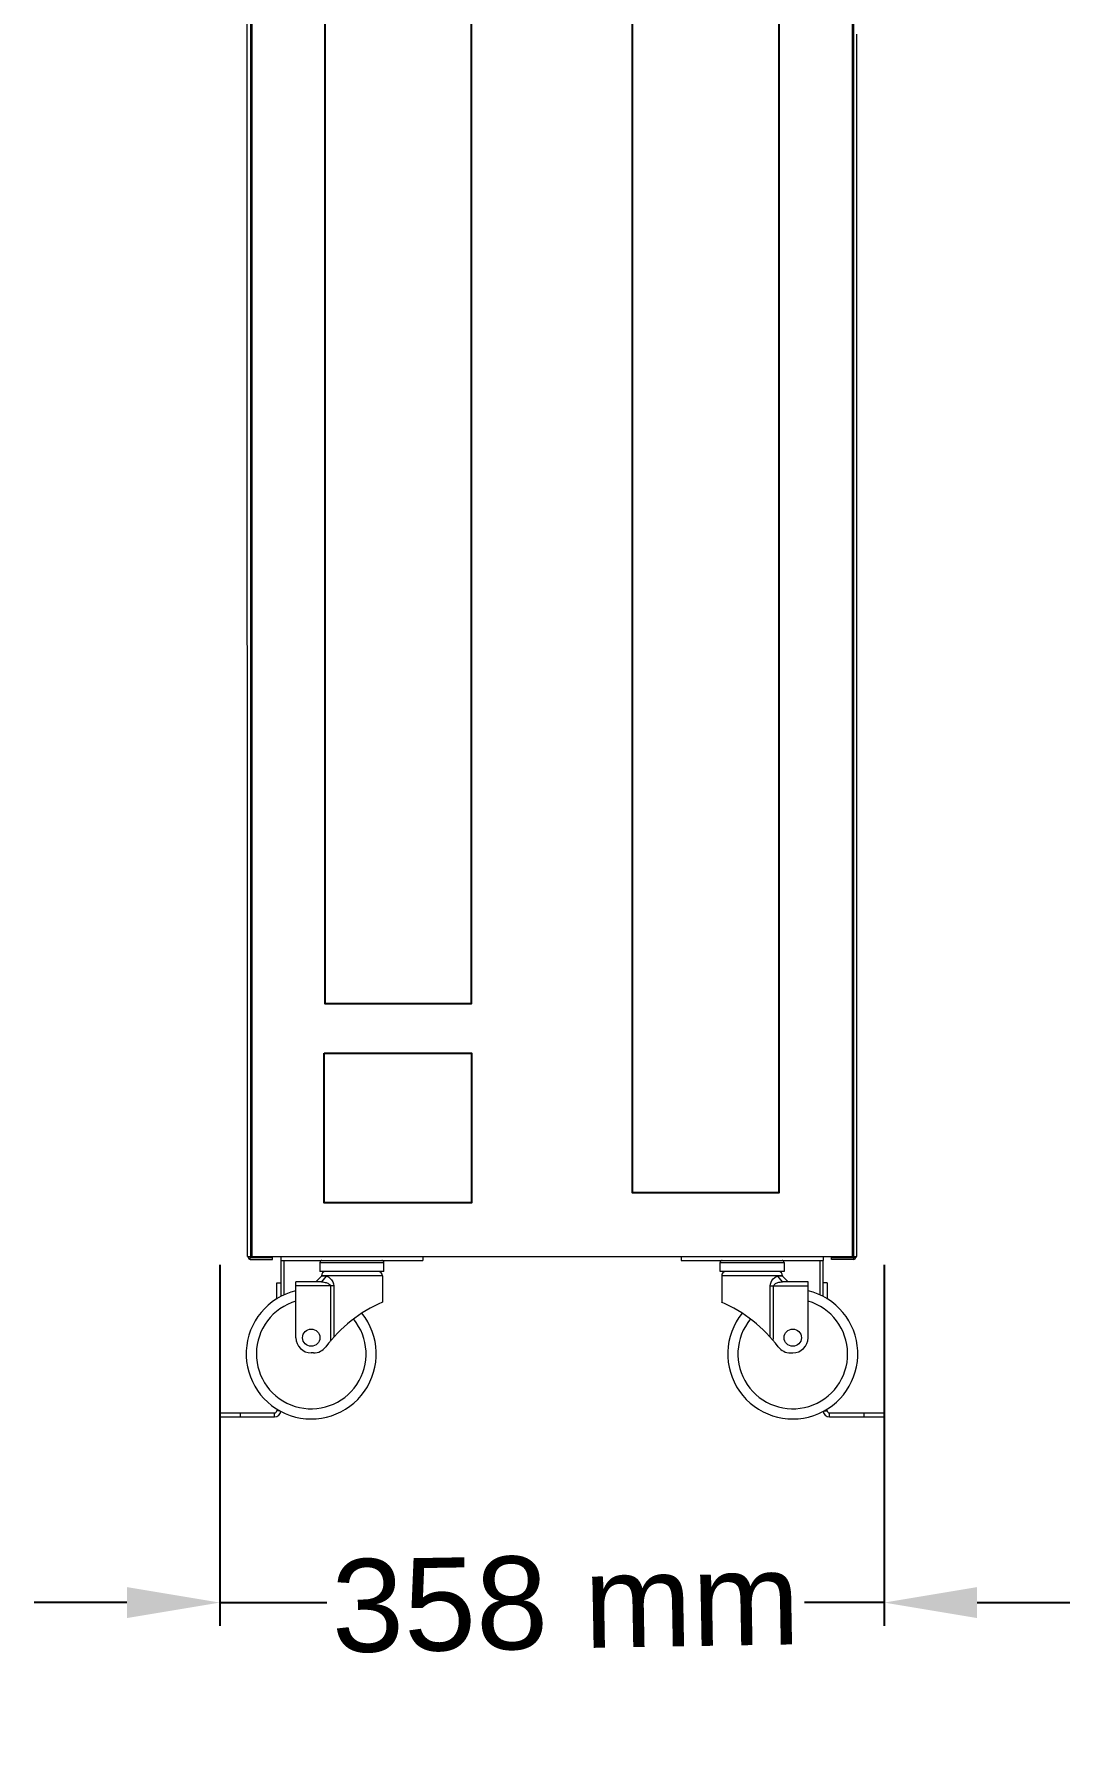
# Model space of a CAD drawing. Header units: millimetres. Extents: x -10 to 46, y -18 to 125.
# Drawn here: x -10 to 45.8, y -17.6 to 74.5 of the extents above; entities that cross this region are included whole.
import ezdxf

# ---------------------------------------------------------------- set-up
doc = ezdxf.new("R2010")
doc.units = ezdxf.units.MM
for name, color, linetype in [('20KMB2_0', 7, 'Continuous'), ('8059_4__0', 7, 'Continuous'), ('BOT-BAR_0', 7, 'Continuous'), ('BOTTOM_BATTERY_0', 7, 'Continuous'), ('LEFT-BOARD_0', 7, 'Continuous'), ('PRT0014_0', 7, 'Continuous'), ('RIGHT-BOARD_0', 7, 'Continuous')]:
    doc.layers.add(name, color=color, linetype=linetype)
doc.styles.get("Standard").update_dxf_attribs({"font": 'arial.ttf'})
doc.dimstyles.new('ISO-25', dxfattribs={"dimtxt": 2.5, "dimasz": 2.5, "dimexe": 1.25, "dimexo": 0.625, "dimtad": 1, "dimtxsty": 'Standard', "dimcen": 2.5, "dimadec": 0, "dimazin": 0, "dimtfac": 1, "dimtmove": 0, "dimatfit": 3, "dimfxl": 1, "dimarcsym": 0})

# ---------------------------------------------------------------- blocks, each defined once
blk = doc.blocks.new('*D5')
at = {"color": 0, "lineweight": -2, "transparency": 16777216}
for p, q in [((0, 8.191), (0, -11.25)), ((35.796, 8.191), (35.796, -11.25)), ((-5, -10), (-10, -10)), ((0, -10), (5.763, -10)), ((35.796, -10), (31.506, -10)), ((40.796, -10), (45.796, -10))]:
    blk.add_line(p, q, dxfattribs=at)
at = {"color": 0, "transparency": 16777216}
for points in [[(-5, -9.167), (-5, -10.833), (0, -10)], [(40.796, -9.167), (40.796, -10.833), (35.796, -10)]]:
    blk.add_solid(points, dxfattribs=at)
at = {"layer": 'Defpoints', "color": 0, "transparency": 16777216}
for p in [(0, 8.816), (35.796, 8.816), (35.796, -10)]:
    blk.add_point(p, dxfattribs=at)
at = {"color": 0, "lineweight": 18, "transparency": 16777216, "insert": (18.635, -10), "char_height": 5, "attachment_point": 5, "rotation": 1}
blk.add_mtext('358 mm', dxfattribs=at)

msp = doc.modelspace()

# ---------------------------------------------------------------- linework, layer by layer
at = {"color": 7}
for points in [[(5.672, 97.141), (13.55, 97.141), (13.55, 22.258), (5.672, 22.258)], [(22.239, 86.95), (30.117, 86.95), (30.117, 12.067), (22.239, 12.067)], [(5.624, 19.588), (13.558, 19.588), (13.558, 11.53), (5.624, 11.53)]]:
    msp.add_lwpolyline(points, close=True, dxfattribs=at)
at = {"layer": '20KMB2_0', "color": 0, "linetype": 'ByBlock', "lineweight": 18}
for p, q in [((1.48, 74.483), (1.478, 124.895)), ((1.649, 124.651), (1.649, 74.483)), ((1.723, 124.66), (1.723, 74.483)), ((34.073, 124.66), (34.073, 74.484)), ((34.147, 124.651), (34.147, 74.484)), ((1.484, 8.648), (1.481, 74.483)), ((1.649, 74.483), (1.648, 8.648)), ((1.723, 74.483), (1.723, 8.648)), ((34.073, 74.484), (34.074, 8.648)), ((34.147, 74.484), (34.148, 8.648)), ((34.312, 8.648), (34.315, 74.484))]:
    msp.add_line(p, q, dxfattribs=at)
at = {"layer": '8059_4__0', "color": 0, "linetype": 'ByBlock', "lineweight": 18}
for p, q in [((1.533, 8.648), (1.533, 8.593)), ((3.284, 8.648), (3.284, 8.429)), ((3.284, 8.429), (10.947, 8.429)), ((5.391, 8.32), (8.84, 8.32)), ((5.391, 8.32), (5.391, 7.827)), ((8.84, 7.827), (8.84, 8.32)), ((10.947, 8.648), (10.947, 8.429)), ((24.849, 8.648), (24.849, 8.429)), ((24.849, 8.429), (32.512, 8.429)), ((26.957, 8.32), (30.405, 8.32)), ((26.957, 7.827), (26.957, 8.32)), ((30.405, 8.32), (30.405, 7.827)), ((32.512, 8.648), (32.512, 8.429)), ((5.172, 7.28), (5.473, 7.581)), ((8.84, 7.827), (5.391, 7.827)), ((8.757, 7.608), (5.473, 7.608)), ((5.473, 7.608), (5.473, 7.581)), ((5.728, 7.581), (5.473, 7.581)), ((5.728, 7.581), (5.474, 7.28)), ((5.728, 7.581), (5.796, 7.567)), ((5.796, 7.567), (5.872, 7.528)), ((5.872, 7.528), (5.949, 7.465)), ((5.949, 7.465), (6.022, 7.382)), ((6.022, 7.382), (6.082, 7.282)), ((8.757, 7.608), (8.757, 6.185)), ((30.405, 7.827), (26.957, 7.827)), ((30.323, 7.608), (27.039, 7.608)), ((27.039, 7.608), (27.039, 6.185)), ((29.75, 7.346), (29.816, 7.433)), ((29.816, 7.433), (29.895, 7.507)), ((29.895, 7.507), (29.981, 7.56)), ((29.981, 7.56), (30.068, 7.581)), ((30.323, 7.581), (30.068, 7.581)), ((30.322, 7.28), (30.068, 7.581)), ((30.323, 7.608), (30.323, 7.581)), ((30.624, 7.28), (30.323, 7.581)), ((5.474, 7.28), (4.105, 7.28)), ((4.105, 4.269), (4.105, 7.28)), ((6.136, 7.061), (4.105, 7.061)), ((5.474, 7.28), (5.546, 7.275)), ((5.546, 7.275), (5.611, 7.264)), ((5.611, 7.264), (5.671, 7.25)), ((5.671, 7.25), (5.725, 7.234)), ((5.725, 7.234), (5.773, 7.216)), ((5.773, 7.216), (5.817, 7.198)), ((5.817, 7.198), (5.855, 7.178)), ((5.855, 7.178), (5.888, 7.157)), ((5.888, 7.157), (5.916, 7.135)), ((5.916, 7.135), (5.938, 7.112)), ((5.938, 7.112), (5.952, 7.086)), ((5.952, 7.086), (5.957, 7.061)), ((5.957, 7.061), (5.957, 4.089)), ((6.082, 7.282), (6.123, 7.172)), ((6.123, 7.172), (6.136, 7.061)), ((6.136, 7.061), (6.136, 4.295)), ((29.66, 7.061), (29.669, 7.154)), ((29.66, 7.061), (31.691, 7.061)), ((29.66, 4.295), (29.66, 7.061)), ((29.669, 7.154), (29.699, 7.251)), ((29.699, 7.251), (29.75, 7.346)), ((29.839, 7.061), (29.844, 7.086)), ((29.839, 4.216), (29.839, 7.061)), ((29.844, 7.086), (29.858, 7.112)), ((29.858, 7.112), (29.88, 7.136)), ((29.88, 7.136), (29.909, 7.158)), ((29.909, 7.158), (29.942, 7.179)), ((29.942, 7.179), (29.98, 7.198)), ((29.98, 7.198), (30.023, 7.217)), ((30.023, 7.217), (30.072, 7.234)), ((30.072, 7.234), (30.126, 7.251)), ((30.126, 7.251), (30.186, 7.265)), ((30.186, 7.265), (30.251, 7.275)), ((30.251, 7.275), (30.322, 7.28)), ((31.691, 7.28), (30.322, 7.28)), ((31.691, 4.269), (31.691, 7.28)), ((29.771, 4.168), (29.839, 4.216)), ((5.051, 3.448), (4.926, 3.448)), ((30.745, 3.448), (30.87, 3.448))]:
    msp.add_line(p, q, dxfattribs=at)
for centre in [(4.926, 4.269), (30.87, 4.269)]:
    msp.add_circle(centre, 0.465, dxfattribs=at)
for centre, radius, start, end in [((5.501, 8.32), 0.109, 90.00508, 180), ((8.73, 8.32), 0.109, 0, 89.99492), ((27.066, 8.32), 0.109, 90.00508, 180), ((30.295, 8.32), 0.109, 0, 89.99492), ((5.692, 7.608), 0.219, 90, 180), ((8.539, 7.608), 0.219, 0, 90), ((27.258, 7.608), 0.219, 90, 180), ((30.104, 7.608), 0.219, 0, 90), ((4.926, 3.394), 3.503, 103.56857, 38.85002), ((30.87, 3.394), 3.503, 141.14998, 76.43143), ((4.926, 3.394), 2.956, 106.16069, 39.54149), ((11.846, -0.86), 7.692, 113.67169, 142.95105), ((23.95, -0.86), 7.692, 37.04895, 66.32831), ((30.87, 3.394), 2.956, 140.45851, 73.83931), ((4.926, 4.269), 0.821, 180, 270), ((5.051, 4.269), 0.821, 270, 322.95105), ((30.745, 4.269), 0.821, 217.04895, 270), ((30.87, 4.269), 0.821, 270, 0)]:
    msp.add_arc(centre, radius, start, end, dxfattribs=at)
at = {"layer": 'BOT-BAR_0', "color": 0, "linetype": 'ByBlock', "lineweight": 18}
for p, q in [((3.065, 7.225), (3.284, 7.225)), ((3.065, 6.353), (3.065, 7.225)), ((3.284, 7.225), (3.284, 6.48)), ((32.731, 7.225), (32.512, 7.225)), ((32.512, 6.48), (32.512, 7.225)), ((32.731, 7.225), (32.731, 6.353)), ((0, 0.219), (2.956, 0.219)), ((0, 0.219), (0, 0)), ((0, 0), (2.956, 0)), ((1.095, 0.219), (1.095, 0)), ((2.956, 0), (2.956, 0.219)), ((3.065, 0.434), (3.065, 0.328)), ((3.24, 0.328), (3.065, 0.328)), ((32.556, 0.328), (32.731, 0.328)), ((32.731, 0.328), (32.731, 0.434)), ((32.84, 0.219), (35.796, 0.219)), ((32.84, 0), (32.84, 0.219)), ((32.84, 0), (35.796, 0)), ((34.701, 0.219), (34.701, 0)), ((35.796, 0.219), (35.796, 0))]:
    msp.add_line(p, q, dxfattribs=at)
for centre, radius, start, end in [((2.956, 0.328), 0.109, 270, 0), ((2.956, 0.328), 0.328, 270, 356.38944), ((32.84, 0.328), 0.328, 183.61056, 270), ((32.84, 0.328), 0.109, 180, 270)]:
    msp.add_arc(centre, radius, start, end, dxfattribs=at)
at = {"layer": 'BOTTOM_BATTERY_0', "color": 0, "linetype": 'ByBlock', "lineweight": 18}
for p, q in [((3.284, 8.429), (3.284, 7.225)), ((3.448, 8.429), (3.448, 6.559)), ((32.348, 6.559), (32.348, 8.429)), ((32.512, 7.225), (32.512, 8.429))]:
    msp.add_line(p, q, dxfattribs=at)
at = {"layer": 'LEFT-BOARD_0', "color": 0, "linetype": 'ByBlock', "lineweight": 18}
for p, q in [((1.642, 8.484), (1.642, 8.648)), ((1.642, 8.593), (2.846, 8.593)), ((1.642, 8.484), (2.846, 8.484)), ((2.846, 8.484), (2.846, 8.648))]:
    msp.add_line(p, q, dxfattribs=at)
at = {"layer": 'PRT0014_0', "color": 0, "linetype": 'ByBlock', "lineweight": 18}
msp.add_line((1.484, 8.648), (34.312, 8.648), dxfattribs=at)
at = {"layer": 'RIGHT-BOARD_0', "color": 0, "linetype": 'ByBlock', "lineweight": 18}
for p, q in [((32.95, 8.484), (32.95, 8.648)), ((32.95, 8.593), (34.264, 8.593)), ((34.154, 8.484), (32.95, 8.484)), ((34.154, 8.484), (34.154, 8.648)), ((34.264, 8.648), (34.264, 8.593))]:
    msp.add_line(p, q, dxfattribs=at)
for centre, start, end in [((1.642, 8.593), 180, 270), ((34.154, 8.593), 270, 0)]:
    msp.add_arc(centre, 0.109, start, end, dxfattribs=at)

# ---------------------------------------------------------------- dimensions: what is measured, and where the dimension line sits
at = {"lineweight": 18}
dim = msp.add_linear_dim(base=(35.796, -10), p1=(0, 8.816), p2=(35.796, 8.816), text='358 mm', dimstyle='ISO-25', override={"dimtxt": 5, "dimasz": 5}, dxfattribs=at)
dim.commit()
dim.dimension.update_dxf_attribs({"geometry": '*D5', "text_midpoint": (18.635, -10), "dimtype": 160, "text_rotation": 1})

doc.saveas('drawing.dxf')
